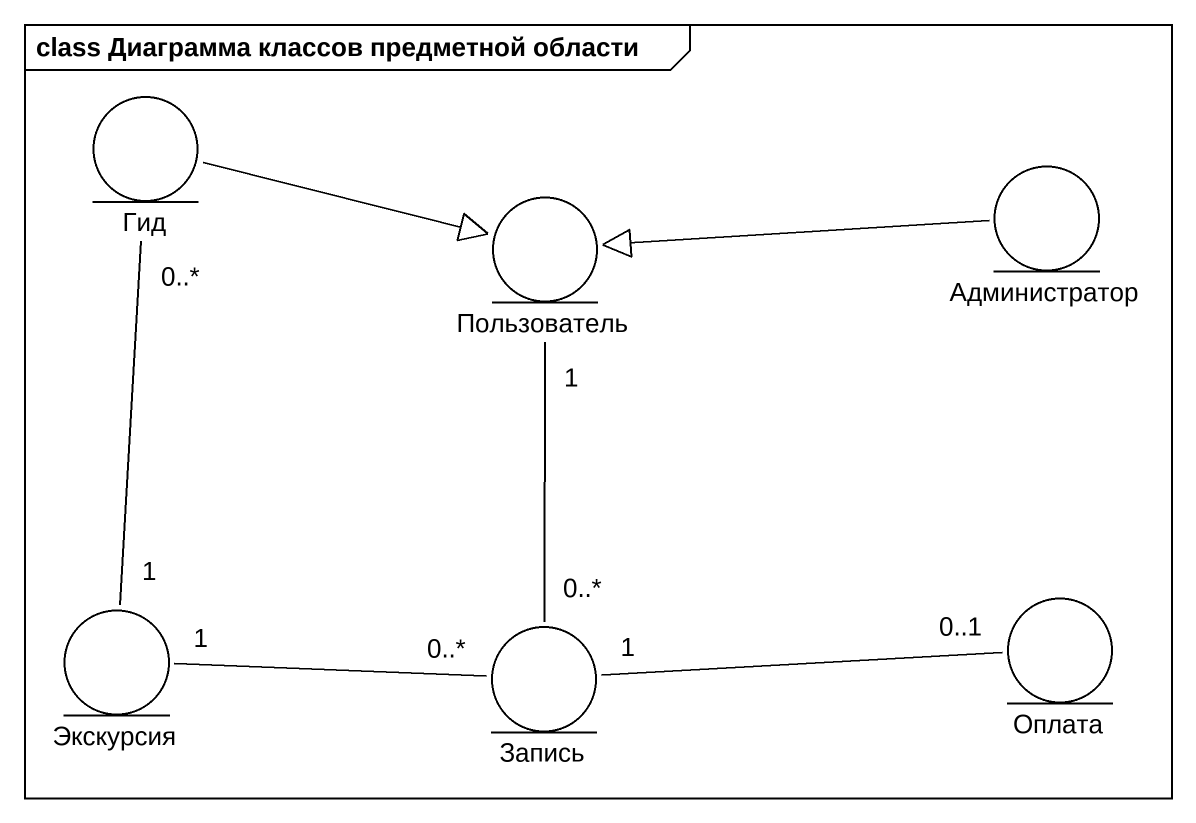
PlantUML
@startuml
mainframe class Диаграмма классов предметной области
entity Гид
entity Пользователь
entity Администратор
entity Экскурсия
entity Запись
entity Оплата
Гид -right-|> Пользователь
Пользователь "1" -- "0..*" Запись
Администратор -left-|> Пользователь
Экскурсия "1" -up- "0..*" Гид
Экскурсия "1" -right- "0..*" Запись
Запись "1" -right- "0..1" Оплата
@enduml
